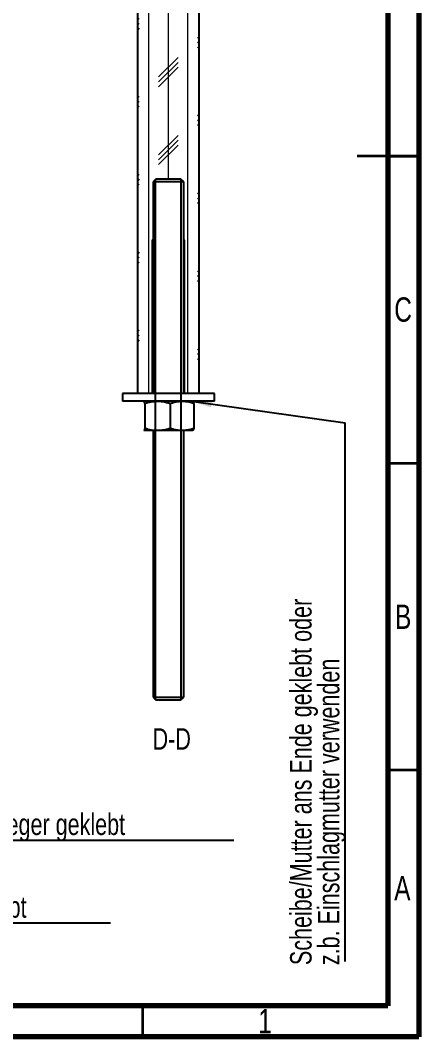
# Paper-space layout 'Schnitte_Details2' of a CAD drawing. Header units: millimetres. Extents: x 30 to 410, y 10 to 584.
# Drawn here: x 280.2 to 410, y 10 to 341.3 of the extents above; entities that cross this region are included whole.
import ezdxf

# ---------------------------------------------------------------- set-up
doc = ezdxf.new("R2010")
doc.units = ezdxf.units.MM
doc.layers.add('FORMAT', color=7, linetype='Continuous')
doc.styles.add('SLDTEXTSTYLE0', font='TXT', dxfattribs={"width": 0.75})
doc.dimstyles.new('SLDDIMSTYLE5', dxfattribs={"dimtxt": 0.18, "dimasz": 6.604, "dimexe": 0, "dimexo": 0.0625, "dimgap": 0, "dimtad": 0, "dimtih": 1, "dimtoh": 1, "dimdec": 0, "dimrnd": 1e-09, "dimzin": 0, "dimdsep": 46, "dimtxsty": 'Standard', "dimsah": 1, "dimcen": 0.09, "dimadec": 0, "dimazin": 0, "dimtfac": 6.604, "dimtdec": 0, "dimtofl": 0, "dimtmove": 0, "dimatfit": 3, "dimfxl": 1, "dimfrac": 2, "dimtolj": 1, "dimtzin": 0, "dimarcsym": 0})

# ---------------------------------------------------------------- blocks, each defined once
blk = doc.blocks.new('SW_NOTE_0_54')
at = {"layer": 'FORMAT', "color": 0, "ltscale": 2}
blk.add_line((121.3, 0), (0, 0), dxfattribs=at)
at = {"layer": 'FORMAT', "color": 0, "ltscale": 2, "insert": (0.79, 8.78), "char_height": 7, "attachment_point": 1, "style": 'SLDTEXTSTYLE0'}
blk.add_mtext('Buchse in Ausleger geklebt', dxfattribs=at)
blk = doc.blocks.new('SW_NOTE_0_55')
at = {"layer": 'FORMAT', "color": 0, "ltscale": 2}
blk.add_line((93.81, 0), (0, 0), dxfattribs=at)
at = {"layer": 'FORMAT', "color": 0, "ltscale": 2, "insert": (0.9, 8.81), "char_height": 7, "attachment_point": 1, "style": 'SLDTEXTSTYLE0'}
blk.add_mtext('Rohr im Kopf geklebt', dxfattribs=at)
blk = doc.blocks.new('SW_NOTE_0_56')
at = {"layer": 'FORMAT', "color": 0, "ltscale": 2}
blk.add_line((0, -175.61), (0, 0), dxfattribs=at)
at = {"layer": 'FORMAT', "color": 0, "ltscale": 2, "char_height": 7, "attachment_point": 1, "rotation": 90, "style": 'SLDTEXTSTYLE0'}
for s, insert in [('Scheibe/Mutter ans Ende geklebt oder', (-17.98, -176.74)), ('z.b. Einschlagmutter verwenden', (-8.92, -176.74))]:
    blk.add_mtext(s, dxfattribs=dict(at, insert=insert))
blk = doc.blocks.new('SW_HATCH_3')
at = {"color": 0, "linetype": 'Continuous', "lineweight": 18, "ltscale": 2}
for p, q in [((23.65, 42.8), (23.65, 65.01)), ((30, 42.8), (30, 65.01)), ((36.35, 42.8), (36.35, 65.01)), ((40, 63.98), (39.52, 63.5)), ((40, 62.39), (39.52, 61.91)), ((40, 60.8), (39.52, 60.32)), ((0, 57.15), (20, 57.15)), ((33.17, 57.15), (26.82, 50.8)), ((40, 57.15), (60, 57.15)), ((7.77, 47.63), (1.42, 53.97)), ((9.36, 47.63), (3.01, 53.97)), ((10.95, 47.63), (4.6, 53.97)), ((33.17, 55.56), (26.82, 49.21)), ((33.17, 53.97), (26.82, 47.63)), ((58.58, 47.63), (52.22, 53.97)), ((60, 47.79), (53.81, 53.97)), ((60, 49.37), (55.4, 53.97)), ((0, 50.8), (20, 50.8)), ((40, 50.8), (60, 50.8)), ((0, 44.45), (20, 44.45)), ((20.47, 44.45), (20, 43.97)), ((40, 44.45), (60, 44.45)), ((20.47, 42.86), (20.41, 42.8)), ((0, 31.75), (20, 31.75)), ((23.65, 10.59), (23.65, 32.8)), ((33.17, 31.75), (26.82, 25.4)), ((33.17, 30.16), (26.82, 23.81)), ((30, 10.59), (30, 32.8)), ((36.35, 10.59), (36.35, 32.8)), ((40, 31.75), (60, 31.75)), ((7.77, 22.22), (1.42, 28.58)), ((9.36, 22.22), (3.01, 28.58)), ((10.95, 22.22), (4.6, 28.58)), ((33.17, 28.58), (26.82, 22.22)), ((58.58, 22.22), (52.22, 28.58)), ((60, 22.39), (53.81, 28.58)), ((60, 23.97), (55.4, 28.58)), ((0, 25.4), (20, 25.4)), ((40, 25.4), (60, 25.4)), ((0, 19.05), (20, 19.05)), ((20.47, 19.05), (20, 18.57)), ((20.47, 17.46), (20, 16.99)), ((40, 19.05), (60, 19.05)), ((20, 10), (14.13, 15.87)), ((20, 11.59), (15.71, 15.87)), ((20, 13.17), (17.3, 15.87)), ((20.47, 15.87), (20, 15.4)), ((45.87, 9.53), (40, 15.4)), ((47.46, 9.53), (41.11, 15.87)), ((49.05, 9.53), (42.7, 15.87)), ((0, 12.7), (20, 12.7)), ((40, 13.17), (39.52, 12.7)), ((40, 11.59), (39.52, 11.11)), ((40, 12.7), (60, 12.7)), ((0, 6.35), (20, 6.35)), ((40, 6.35), (60, 6.35)), ((0, 0), (0.07, 0)), ((6.54, -1.94), (1.42, 3.17)), ((2.34, 0), (8.95, 0)), ((7.5, -1.31), (3.01, 3.17)), ((8.33, -0.56), (4.6, 3.17)), ((12.35, 0), (20, 0)), ((41.49, 0), (48.94, 0)), ((52.1, 0), (57.47, 0)), ((56.11, -0.71), (52.22, 3.17)), ((57.16, -0.17), (53.81, 3.17)), ((58.19, 0.38), (55.4, 3.17)), ((0.28, -19.85), (2.25, -19.85)), ((9.14, -19.85), (12.1, -19.85)), ((30, -57.1), (30, -19.39)), ((40, -19.85), (41.34, -19.85)), ((49.12, -19.85), (51.82, -19.85)), ((57.74, -19.85), (60, -19.85)), ((23.65, -57.1), (23.65, -21.66)), ((36.35, -57.1), (36.35, -21.65)), ((40, -20.96), (39.52, -21.44)), ((40, -22.55), (39.52, -23.02)), ((47.46, -23.02), (46.84, -22.4)), ((49.05, -23.02), (47.57, -21.55)), ((0, -26.2), (20, -26.2)), ((33.17, -26.2), (26.82, -32.55)), ((40, -26.2), (60, -26.2)), ((7.77, -35.72), (1.42, -29.37)), ((9.36, -35.72), (3.01, -29.37)), ((10.95, -35.72), (4.6, -29.37)), ((33.17, -27.79), (26.82, -34.14)), ((33.17, -29.37), (26.82, -35.72)), ((58.58, -35.72), (52.22, -29.37)), ((60, -35.56), (53.81, -29.37)), ((60, -33.97), (55.4, -29.37)), ((0, -32.55), (20, -32.55)), ((40, -32.55), (60, -32.55)), ((0, -38.9), (20, -38.9)), ((20.47, -38.9), (20, -39.37)), ((40, -38.9), (60, -38.9)), ((20, -47.95), (14.13, -42.07)), ((20, -46.36), (15.71, -42.07)), ((20, -44.77), (17.3, -42.07)), ((20.47, -40.49), (20, -40.96)), ((20.47, -42.07), (20, -42.55)), ((45.87, -48.42), (40, -42.55)), ((47.46, -48.42), (41.11, -42.07)), ((49.05, -48.42), (42.7, -42.07)), ((0, -45.25), (20, -45.25)), ((40, -44.77), (39.52, -45.25)), ((40, -46.36), (39.52, -46.84)), ((40, -45.25), (60, -45.25)), ((40, -47.95), (39.52, -48.42)), ((0, -51.6), (20, -51.6)), ((33.17, -51.6), (27.68, -57.1)), ((40, -51.6), (60, -51.6)), ((4, -57.35), (1.42, -54.77)), ((5.59, -57.35), (3.01, -54.77)), ((7.17, -57.35), (4.6, -54.77)), ((33.17, -53.19), (29.26, -57.1)), ((33.17, -54.77), (30.85, -57.1)), ((54.8, -57.35), (52.22, -54.77)), ((56.39, -57.35), (53.81, -54.77)), ((57.97, -57.35), (55.4, -54.77)), ((20, -73.35), (14.13, -67.47)), ((20, -71.76), (15.71, -67.47)), ((20, -70.17), (17.3, -67.47)), ((20.35, -67.6), (20, -67.95)), ((23.65, -237.35), (23.65, -67.6)), ((30, -167.35), (30, -67.6)), ((36.35, -237.35), (36.35, -67.6)), ((45.87, -73.82), (40, -67.95)), ((47.46, -73.82), (41.11, -67.47)), ((49.05, -73.82), (42.7, -67.47)), ((0, -70.65), (20, -70.65)), ((40, -70.17), (39.52, -70.65)), ((40, -71.76), (39.52, -72.24)), ((40, -70.65), (60, -70.65)), ((40, -73.35), (39.52, -73.82)), ((0, -77), (20, -77)), ((33.17, -77), (26.82, -83.35)), ((33.17, -78.59), (26.82, -84.94)), ((40, -77), (60, -77)), ((7.77, -86.52), (1.42, -80.17)), ((9.36, -86.52), (3.01, -80.17)), ((10.95, -86.52), (4.6, -80.17)), ((33.17, -80.17), (26.82, -86.52)), ((58.58, -86.52), (52.22, -80.17)), ((60, -86.36), (53.81, -80.17)), ((60, -84.77), (55.4, -80.17)), ((0, -83.35), (20, -83.35)), ((40, -83.35), (60, -83.35)), ((20.47, -89.7), (20, -90.17)), ((20.47, -91.29), (20, -91.76)), ((20.47, -92.87), (20, -93.35)), ((40, -95.57), (39.52, -96.05)), ((40, -97.16), (39.52, -97.64)), ((40, -98.75), (39.52, -99.22)), ((33.17, -102.4), (26.82, -108.75)), ((33.17, -103.99), (26.82, -110.34)), ((33.17, -105.57), (26.82, -111.92)), ((20.47, -115.1), (20, -115.57)), ((20.47, -116.69), (20, -117.16)), ((20.47, -118.27), (20, -118.75)), ((40, -120.97), (39.52, -121.45)), ((40, -122.56), (39.52, -123.04)), ((40, -124.15), (39.52, -124.62)), ((33.17, -127.8), (26.82, -134.15)), ((33.17, -129.39), (26.82, -135.74)), ((33.17, -130.97), (26.82, -137.32)), ((20.47, -140.5), (20, -140.97)), ((20.47, -142.09), (20, -142.56)), ((20.47, -143.67), (20, -144.15)), ((40, -146.37), (39.52, -146.85)), ((40, -147.96), (39.52, -148.44)), ((40, -149.55), (39.52, -150.02)), ((33.17, -153.2), (26.82, -159.55)), ((33.17, -154.79), (26.82, -161.14)), ((33.17, -156.37), (26.82, -162.72)), ((20.47, -165.9), (20, -166.37)), ((20.47, -167.49), (20, -167.96)), ((20.47, -169.07), (20, -169.55)), ((40, -171.77), (39.52, -172.25)), ((40, -173.36), (39.52, -173.84)), ((40, -174.95), (39.52, -175.42)), ((20.47, -191.3), (20, -191.77)), ((20.47, -192.89), (20, -193.36)), ((20.47, -194.47), (20, -194.95)), ((40, -197.17), (39.52, -197.65)), ((40, -198.76), (39.52, -199.24)), ((40, -200.35), (39.52, -200.82)), ((20.47, -216.7), (20, -217.17)), ((20.47, -218.29), (20, -218.76)), ((20.47, -219.87), (20, -220.35)), ((40, -222.57), (39.52, -223.05)), ((40, -224.16), (39.52, -224.64)), ((40, -225.75), (39.52, -226.22))]:
    blk.add_line(p, q, dxfattribs=at)

psp = doc.layouts.new('Schnitte_Details2')

# ---------------------------------------------------------------- linework, layer by layer
at = {"color": 7, "linetype": 'Continuous', "lineweight": 70, "ltscale": 2}
for p, q in [((410, 584), (410, 10)), ((400, 574), (400, 20)), ((400, 20), (40, 20)), ((410, 10), (30, 10))]:
    psp.add_line(p, q, dxfattribs=at)
at = {"color": 7, "linetype": 'Continuous', "lineweight": 25, "ltscale": 2}
for p, q in [((318.41, 219.66), (318.41, 389.41)), ((338.41, 219.66), (338.41, 389.41)), ((324.41, 289.66), (323.41, 288.66)), ((323.41, 288.66), (323.41, 219.66)), ((333.41, 288.66), (323.41, 288.66)), ((324.41, 289.66), (332.41, 289.66)), ((333.41, 288.66), (332.41, 289.66)), ((333.41, 219.66), (333.41, 288.66)), ((323.41, 269.81), (323.16, 269.66)), ((323.16, 269.66), (323.16, 219.66)), ((323.16, 269.66), (323.41, 269.66)), ((333.66, 269.66), (333.41, 269.81)), ((333.41, 269.66), (333.66, 269.66)), ((333.66, 219.66), (333.66, 269.66)), ((313.41, 219.66), (313.41, 217.16)), ((343.41, 219.66), (313.41, 219.66)), ((343.41, 217.16), (343.41, 219.66)), ((343.41, 217.16), (313.41, 217.16)), ((320.41, 217.16), (320.39, 217.15)), ((320.73, 216.44), (320.73, 208.37)), ((329.02, 216.44), (329.02, 208.37)), ((336.42, 217.15), (336.41, 217.16)), ((336.7, 216.44), (336.7, 208.37)), ((320.42, 207.66), (320.39, 207.68)), ((320.39, 207.67), (320.41, 207.66)), ((320.42, 207.66), (324.88, 207.66)), ((323.41, 207.66), (323.41, 120.66)), ((324.88, 207.66), (332.86, 207.66)), ((332.86, 207.66), (336.39, 207.66)), ((333.41, 120.66), (333.41, 207.66)), ((336.41, 207.66), (336.42, 207.67)), ((323.41, 120.66), (324.41, 119.66)), ((323.41, 120.66), (333.41, 120.66)), ((332.41, 119.66), (324.41, 119.66)), ((332.41, 119.66), (333.41, 120.66))]:
    psp.add_line(p, q, dxfattribs=at)
at = {"color": 7, "linetype": 'Continuous', "lineweight": 35, "ltscale": 2}
for p, q in [((410, 297), (390, 297)), ((400, 297), (410, 297)), ((400, 197), (410, 197)), ((400, 97), (410, 97)), ((320, 20), (320, 10))]:
    psp.add_line(p, q, dxfattribs=at)
at = {"color": 7, "linetype": 'Continuous', "lineweight": 25, "ltscale": 2}
for points, knots in [([(320.73, 216.44), (320.72, 216.5), (320.7, 216.6), (320.66, 216.73), (320.62, 216.86), (320.58, 216.98), (320.52, 217.08), (320.47, 217.15), (320.43, 217.15), (320.42, 217.16)], [0, 0, 0, 0, 0.204824, 0.390097, 0.50947, 0.711887, 0.862586, 0.962437, 1, 1, 1, 1]), ([(320.73, 216.44), (321.41, 216.64), (322.42, 216.93), (323.81, 217.13), (324.52, 217.15), (324.88, 217.16)], [0, 0, 0, 0, 0.496492, 0.747645, 1, 1, 1, 1]), ([(324.88, 217.16), (324.98, 217.16), (325.36, 217.15), (326.08, 217.1), (326.89, 216.99), (327.57, 216.85), (328.23, 216.68), (328.71, 216.54), (329.02, 216.44)], [0, 0, 0, 0, 0.069802, 0.270721, 0.516442, 0.647334, 0.764561, 1, 1, 1, 1]), ([(329.02, 216.44), (329.18, 216.49), (329.64, 216.65), (330.43, 216.87), (331.39, 217.06), (332.2, 217.15), (332.7, 217.15), (332.86, 217.16)], [0, 0, 0, 0, 0.125086, 0.374749, 0.62429, 0.874117, 1, 1, 1, 1]), ([(332.86, 217.16), (332.95, 217.16), (333.64, 217.15), (334.64, 217.02), (335.82, 216.73), (336.4, 216.54), (336.7, 216.44)], [0, 0, 0, 0, 0.069626, 0.528277, 0.763108, 1, 1, 1, 1]), ([(336.7, 216.44), (336.67, 216.54), (336.63, 216.73), (336.55, 216.95), (336.49, 217.09), (336.44, 217.13), (336.42, 217.15)], [0, 0, 0, 0, 0.405356, 0.7401324, 0.8965377, 1, 1, 1, 1]), ([(320.73, 208.37), (320.72, 208.32), (320.7, 208.22), (320.66, 208.08), (320.62, 207.96), (320.58, 207.84), (320.52, 207.73), (320.47, 207.66), (320.43, 207.66), (320.42, 207.66)], [0, 0, 0, 0, 0.204831, 0.39011, 0.509486, 0.711909, 0.862548, 0.962453, 1, 1, 1, 1]), ([(320.73, 208.37), (321.41, 208.18), (322.42, 207.88), (323.81, 207.69), (324.52, 207.67), (324.88, 207.66)], [0, 0, 0, 0, 0.4964902, 0.7476441, 1, 1, 1, 1]), ([(324.88, 207.66), (324.98, 207.66), (325.36, 207.66), (326.08, 207.71), (326.89, 207.83), (327.57, 207.97), (328.23, 208.13), (328.71, 208.27), (329.02, 208.37)], [0, 0, 0, 0, 0.069802, 0.270722, 0.516442, 0.647337, 0.764564, 1, 1, 1, 1]), ([(329.02, 208.37), (329.16, 208.32), (329.59, 208.18), (330.38, 207.95), (331.36, 207.76), (332.21, 207.67), (332.7, 207.66), (332.86, 207.66)], [0, 0, 0, 0, 0.10948, 0.351416, 0.624095, 0.87447, 1, 1, 1, 1]), ([(332.86, 207.66), (332.95, 207.66), (333.34, 207.66), (334.18, 207.73), (335.38, 207.95), (336.26, 208.23), (336.7, 208.37)], [0, 0, 0, 0, 0.069609, 0.298103, 0.645643, 1, 1, 1, 1]), ([(336.7, 208.37), (336.67, 208.27), (336.63, 208.11), (336.57, 207.91), (336.51, 207.78), (336.46, 207.68), (336.41, 207.66), (336.39, 207.66)], [0, 0, 0, 0, 0.390483, 0.617568, 0.794753, 0.919196, 1, 1, 1, 1])]:
    psp.add_open_spline(points, degree=3, knots=knots, dxfattribs=at)
at = {"layer": 'FORMAT', "ltscale": 2}
for p, q in [((324.24, 119.83), (324.24, 289.48)), ((332.58, 119.83), (332.58, 289.48))]:
    psp.add_line(p, q, dxfattribs=at)

# ---------------------------------------------------------------- block references
at = {"color": 7, "linetype": 'Continuous', "lineweight": 18}
psp.add_blockref('SW_HATCH_3', (298.41, 457), dxfattribs=at)
at = {"layer": 'FORMAT', "ltscale": 2}
for name, p in [('SW_NOTE_0_56', (386.07, 210.07)), ('SW_NOTE_0_54', (228.44, 73.96)), ('SW_NOTE_0_55', (215.73, 46.98))]:
    psp.add_blockref(name, p, dxfattribs=at)

# ---------------------------------------------------------------- texts
at = {"color": 7, "linetype": 'Continuous', "lineweight": 0, "ltscale": 2, "char_height": 7.94, "attachment_point": 2, "style": 'SLDTEXTSTYLE0'}
for s, insert in [('C', (404.92, 251)), ('B', (404.94, 150.87)), ('A', (404.68, 62.37)), ('1', (359.92, 19))]:
    psp.add_mtext(s, dxfattribs=dict(at, insert=insert))
at = {"layer": 'FORMAT', "ltscale": 2, "insert": (329.52, 110.56), "char_height": 7, "attachment_point": 2, "style": 'SLDTEXTSTYLE0'}
psp.add_mtext('D-D', dxfattribs=at)

# ---------------------------------------------------------------- leaders
at = {"layer": 'FORMAT', "ltscale": 2}
psp.add_leader([(335.96, 217.16), (386.07, 210.07)], dimstyle='SLDDIMSTYLE5', dxfattribs=at)

doc.saveas('drawing.dxf')
